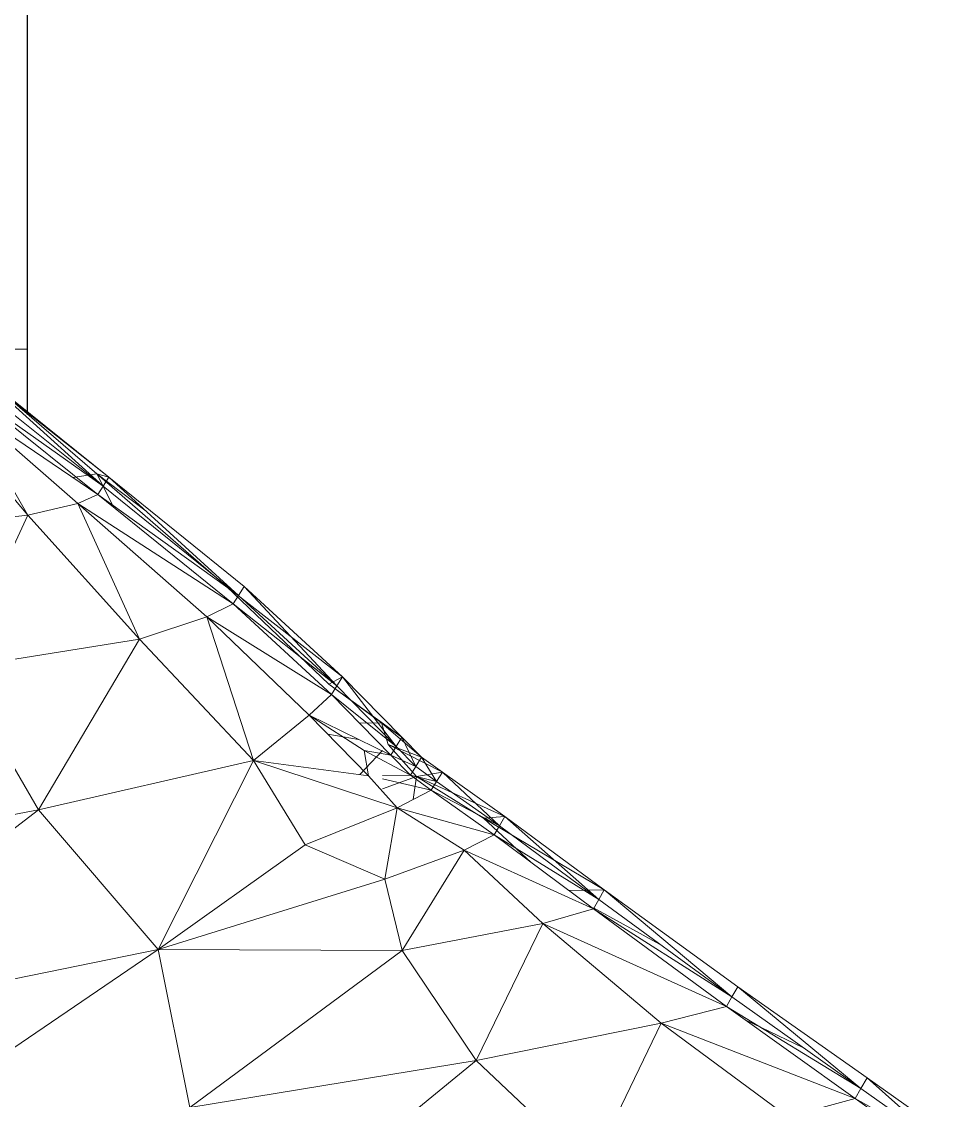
# Model space of a CAD drawing. Header units: millimetres. Extents: x -8591 to 7092, y -1621 to 14390.
# Drawn here: x -4763.1 to -4712.2, y 3075.2 to 3133.8 of the extents above; entities that cross this region are included whole.
import ezdxf

# ---------------------------------------------------------------- set-up
doc = ezdxf.new("R2010")
doc.units = ezdxf.units.MM
for name, color, linetype, lineweight in [('A-WALL-PATT', 111, 'Continuous', 25), ('G-IMPT', 8, 'Continuous', 9), ('I-FURN', 30, 'Continuous', 9), ('I-WALL', 2, 'Continuous', 9)]:
    doc.layers.add(name, color=color, linetype=linetype, lineweight=lineweight)

# ---------------------------------------------------------------- blocks, each defined once
blk = doc.blocks.new('Artificial banana plant 1500mm - Family 4__C1-728657-Begane grond')
at = {"layer": 'G-IMPT'}
for p, q in [((-345.568, 452.126), (-352.508, 457.713)), ((-345.568, 452.126), (-352.508, 457.713)), ((-346.208, 452.321), (-352.508, 457.713)), ((-346.208, 452.321), (-352.508, 457.713)), ((-345.568, 452.126), (-352.358, 457.504)), ((-345.568, 452.126), (-352.358, 457.504)), ((-345.868, 451.646), (-352.358, 457.504)), ((-345.868, 451.646), (-352.358, 457.504)), ((-352.908, 456.606), (-345.868, 451.646)), ((-352.908, 456.606), (-345.868, 451.646)), ((-352.908, 456.606), (-346.158, 451.198)), ((-352.908, 456.606), (-346.158, 451.198)), ((-352.638, 457.041), (-345.868, 451.646)), ((-345.868, 451.646), (-352.638, 457.041)), ((-346.158, 451.198), (-353.478, 456.14)), ((-346.158, 451.198), (-353.478, 456.14)), ((-353.478, 456.14), (-347.248, 450.701)), ((-353.478, 456.14), (-347.248, 450.701)), ((-353.478, 456.14), (-349.958, 450.075)), ((-353.478, 456.14), (-349.958, 450.075)), ((-354.658, 455.581), (-349.958, 450.075)), ((-354.658, 455.581), (-349.958, 450.075)), ((-346.208, 452.321), (-347.515, 452.114)), ((-346.208, 452.321), (-347.515, 452.114)), ((-343.535, 450.277), (-346.208, 452.321)), ((-343.535, 450.277), (-346.208, 452.321)), ((-345.568, 452.126), (-346.208, 452.321)), ((-345.568, 452.126), (-346.208, 452.321)), ((-339.158, 446.198), (-346.208, 452.321)), ((-339.158, 446.198), (-346.208, 452.321)), ((-346.208, 452.321), (-345.313, 450.514)), ((-346.208, 452.321), (-345.313, 450.514)), ((-345.568, 452.126), (-345.868, 451.646)), ((-345.568, 452.126), (-345.868, 451.646)), ((-338.198, 446.196), (-345.568, 452.126)), ((-338.198, 446.196), (-345.568, 452.126)), ((-338.508, 445.704), (-345.568, 452.126)), ((-338.508, 445.704), (-345.568, 452.126)), ((-345.868, 451.646), (-346.158, 451.198)), ((-345.868, 451.646), (-346.158, 451.198)), ((-345.868, 451.646), (-338.508, 445.704)), ((-338.508, 445.704), (-345.868, 451.646)), ((-347.248, 450.701), (-349.958, 450.075)), ((-347.248, 450.701), (-349.958, 450.075)), ((-346.158, 451.198), (-347.248, 450.701)), ((-346.158, 451.198), (-347.248, 450.701)), ((-338.808, 445.249), (-347.248, 450.701)), ((-338.808, 445.249), (-347.248, 450.701)), ((-347.248, 450.701), (-340.228, 444.545)), ((-347.248, 450.701), (-340.228, 444.545)), ((-347.248, 450.701), (-343.898, 443.34)), ((-347.248, 450.701), (-343.898, 443.34)), ((-346.158, 451.198), (-338.508, 445.704)), ((-346.158, 451.198), (-338.508, 445.704)), ((-346.158, 451.198), (-338.808, 445.249)), ((-346.158, 451.198), (-338.808, 445.249)), ((-349.958, 450.075), (-358.088, 449.154)), ((-349.958, 450.075), (-358.088, 449.154)), ((-349.958, 450.075), (-353.828, 441.728)), ((-349.958, 450.075), (-353.828, 441.728)), ((-349.958, 450.075), (-343.898, 443.34)), ((-349.958, 450.075), (-343.898, 443.34)), ((-332.858, 441.295), (-339.158, 446.198)), ((-332.858, 441.295), (-339.158, 446.198)), ((-333.598, 440.886), (-339.158, 446.198)), ((-333.598, 440.886), (-339.158, 446.198)), ((-338.198, 446.196), (-338.508, 445.704)), ((-338.198, 446.196), (-338.508, 445.704)), ((-332.858, 441.295), (-338.198, 446.196)), ((-332.858, 441.295), (-338.198, 446.196)), ((-333.168, 440.797), (-338.198, 446.196)), ((-333.168, 440.797), (-338.198, 446.196)), ((-338.508, 445.704), (-338.808, 445.249)), ((-338.508, 445.704), (-338.808, 445.249)), ((-338.508, 445.704), (-333.168, 440.797)), ((-333.168, 440.797), (-338.508, 445.704)), ((-338.808, 445.249), (-340.228, 444.545)), ((-338.808, 445.249), (-340.228, 444.545)), ((-338.808, 445.249), (-333.168, 440.797)), ((-338.808, 445.249), (-333.168, 440.797)), ((-338.808, 445.249), (-333.458, 440.334)), ((-338.808, 445.249), (-333.458, 440.334)), ((-340.228, 444.545), (-343.898, 443.34)), ((-340.228, 444.545), (-343.898, 443.34)), ((-333.458, 440.334), (-340.228, 444.545)), ((-333.458, 440.334), (-340.228, 444.545)), ((-340.228, 444.545), (-334.668, 439.205)), ((-340.228, 444.545), (-334.668, 439.205)), ((-340.228, 444.545), (-337.708, 436.748)), ((-340.228, 444.545), (-337.708, 436.748)), ((-343.898, 443.34), (-353.828, 441.728)), ((-343.898, 443.34), (-353.828, 441.728)), ((-343.898, 443.34), (-349.388, 434.054)), ((-343.898, 443.34), (-349.388, 434.054)), ((-343.898, 443.34), (-337.708, 436.748)), ((-343.898, 443.34), (-337.708, 436.748)), ((-353.828, 441.728), (-349.388, 434.054)), ((-353.828, 441.728), (-349.388, 434.054)), ((-332.858, 441.295), (-333.598, 440.886)), ((-332.858, 441.295), (-333.598, 440.886)), ((-329.638, 438.005), (-333.598, 440.886)), ((-329.638, 438.005), (-333.598, 440.886)), ((-330.738, 438.79), (-333.598, 440.886)), ((-330.738, 438.79), (-333.598, 440.886)), ((-333.168, 440.797), (-333.458, 440.334)), ((-333.168, 440.797), (-333.458, 440.334)), ((-332.858, 441.295), (-333.168, 440.797)), ((-332.858, 441.295), (-333.168, 440.797)), ((-333.168, 440.797), (-329.948, 437.501)), ((-329.948, 437.501), (-333.168, 440.797)), ((-329.638, 438.005), (-332.858, 441.295)), ((-329.638, 438.005), (-332.858, 441.295)), ((-329.948, 437.501), (-332.858, 441.295)), ((-329.948, 437.501), (-332.858, 441.295)), ((-333.458, 440.334), (-334.668, 439.205)), ((-333.458, 440.334), (-334.668, 439.205)), ((-333.458, 440.334), (-329.948, 437.501)), ((-333.458, 440.334), (-329.948, 437.501)), ((-333.458, 440.334), (-330.238, 437.032)), ((-333.458, 440.334), (-330.238, 437.032)), ((-334.668, 439.205), (-337.708, 436.748)), ((-334.668, 439.205), (-337.708, 436.748)), ((-330.238, 437.032), (-334.668, 439.205)), ((-330.238, 437.032), (-334.668, 439.205)), ((-334.668, 439.205), (-331.678, 437.282)), ((-334.668, 439.205), (-331.678, 437.282)), ((-334.668, 439.205), (-331.448, 435.91)), ((-334.668, 439.205), (-331.448, 435.91)), ((-330.738, 438.79), (-331.928, 438.765)), ((-330.738, 438.79), (-331.928, 438.765)), ((-328.568, 436.924), (-330.738, 438.79)), ((-328.568, 436.924), (-330.738, 438.79)), ((-329.638, 438.005), (-330.738, 438.79)), ((-329.638, 438.005), (-330.738, 438.79)), ((-330.388, 437.614), (-330.738, 438.79)), ((-330.388, 437.614), (-330.738, 438.79)), ((-331.986, 437.89), (-333.666, 438.18)), ((-331.986, 437.89), (-333.666, 438.18)), ((-329.638, 438.005), (-329.948, 437.501)), ((-329.638, 438.005), (-329.948, 437.501)), ((-328.568, 436.924), (-329.638, 438.005)), ((-328.568, 436.924), (-329.638, 438.005)), ((-328.878, 436.417), (-329.638, 438.005)), ((-328.878, 436.417), (-329.638, 438.005)), ((-330.692, 437.291), (-331.929, 435.975)), ((-330.692, 437.291), (-331.929, 435.975)), ((-330.238, 437.032), (-331.678, 437.282)), ((-330.238, 437.032), (-331.678, 437.282)), ((-329.168, 435.947), (-331.678, 437.282)), ((-329.168, 435.947), (-331.678, 437.282)), ((-331.678, 437.282), (-331.448, 435.91)), ((-331.678, 437.282), (-331.448, 435.91)), ((-327.438, 436.111), (-330.388, 437.614)), ((-327.438, 436.111), (-330.388, 437.614)), ((-328.568, 436.924), (-330.388, 437.614)), ((-328.568, 436.924), (-330.388, 437.614)), ((-328.838, 435.881), (-330.388, 437.614)), ((-328.838, 435.881), (-330.388, 437.614)), ((-329.948, 437.501), (-330.238, 437.032)), ((-329.948, 437.501), (-330.238, 437.032)), ((-329.948, 437.501), (-328.878, 436.417)), ((-328.878, 436.417), (-329.948, 437.501)), ((-337.708, 436.748), (-349.388, 434.054)), ((-337.708, 436.748), (-349.388, 434.054)), ((-337.708, 436.748), (-342.888, 426.482)), ((-337.708, 436.748), (-342.888, 426.482)), ((-331.448, 435.91), (-337.708, 436.748)), ((-331.448, 435.91), (-337.708, 436.748)), ((-329.888, 434.164), (-337.708, 436.748)), ((-329.888, 434.164), (-337.708, 436.748)), ((-337.708, 436.748), (-334.888, 432.165)), ((-337.708, 436.748), (-334.888, 432.165)), ((-330.238, 437.032), (-328.878, 436.417)), ((-330.238, 437.032), (-328.878, 436.417)), ((-330.238, 437.032), (-329.168, 435.947)), ((-330.238, 437.032), (-329.168, 435.947)), ((-328.568, 436.924), (-328.878, 436.417)), ((-328.568, 436.924), (-328.878, 436.417)), ((-327.438, 436.111), (-328.568, 436.924)), ((-327.438, 436.111), (-328.568, 436.924)), ((-327.748, 435.602), (-328.568, 436.924)), ((-327.748, 435.602), (-328.568, 436.924)), ((-328.878, 436.417), (-329.168, 435.947)), ((-328.878, 436.417), (-329.168, 435.947)), ((-328.878, 436.417), (-327.748, 435.602)), ((-327.748, 435.602), (-328.878, 436.417)), ((-327.438, 436.111), (-328.838, 435.881)), ((-327.438, 436.111), (-328.838, 435.881)), ((-327.438, 436.111), (-327.748, 435.602)), ((-327.438, 436.111), (-327.748, 435.602)), ((-324.038, 433.705), (-327.438, 436.111)), ((-324.038, 433.705), (-327.438, 436.111)), ((-324.338, 433.188), (-327.438, 436.111)), ((-324.338, 433.188), (-327.438, 436.111)), ((-331.448, 435.91), (-329.888, 434.164)), ((-331.448, 435.91), (-329.888, 434.164)), ((-329.168, 435.947), (-330.692, 435.922)), ((-329.168, 435.947), (-330.692, 435.922)), ((-328.838, 435.881), (-330.692, 435.207)), ((-328.838, 435.881), (-330.692, 435.207)), ((-328.038, 435.13), (-330.692, 435.737)), ((-328.038, 435.13), (-330.692, 435.737)), ((-329.168, 435.947), (-327.748, 435.602)), ((-329.168, 435.947), (-327.748, 435.602)), ((-329.168, 435.947), (-328.038, 435.13)), ((-329.168, 435.947), (-328.038, 435.13)), ((-328.838, 435.881), (-329.021, 434.617)), ((-328.838, 435.881), (-329.021, 434.617)), ((-324.038, 433.705), (-328.838, 435.881)), ((-324.038, 433.705), (-328.838, 435.881)), ((-325.208, 433.612), (-328.838, 435.881)), ((-325.208, 433.612), (-328.838, 435.881)), ((-327.748, 435.602), (-328.038, 435.13)), ((-327.748, 435.602), (-328.038, 435.13)), ((-327.748, 435.602), (-324.338, 433.188)), ((-324.338, 433.188), (-327.748, 435.602)), ((-328.038, 435.13), (-329.888, 434.164)), ((-328.038, 435.13), (-329.888, 434.164)), ((-328.038, 435.13), (-324.338, 433.188)), ((-328.038, 435.13), (-324.338, 433.188)), ((-328.038, 435.13), (-324.628, 432.708)), ((-328.038, 435.13), (-324.628, 432.708)), ((-349.388, 434.054), (-369.028, 430.334)), ((-349.388, 434.054), (-369.028, 430.334)), ((-349.388, 434.054), (-365.388, 421.894)), ((-349.388, 434.054), (-365.388, 421.894)), ((-349.388, 434.054), (-342.888, 426.482)), ((-349.388, 434.054), (-342.888, 426.482)), ((-329.888, 434.164), (-334.888, 432.165)), ((-329.888, 434.164), (-334.888, 432.165)), ((-329.888, 434.164), (-330.558, 430.289)), ((-329.888, 434.164), (-330.558, 430.289)), ((-324.628, 432.708), (-329.888, 434.164)), ((-324.628, 432.708), (-329.888, 434.164)), ((-329.888, 434.164), (-326.248, 431.87)), ((-329.888, 434.164), (-326.248, 431.87)), ((-324.038, 433.705), (-325.208, 433.612)), ((-324.038, 433.705), (-325.208, 433.612)), ((-324.038, 433.705), (-324.338, 433.188)), ((-324.038, 433.705), (-324.338, 433.188)), ((-318.638, 429.715), (-324.038, 433.705)), ((-318.638, 429.715), (-324.038, 433.705)), ((-318.938, 429.184), (-324.038, 433.705)), ((-318.938, 429.184), (-324.038, 433.705)), ((-318.638, 429.715), (-325.208, 433.612)), ((-318.638, 429.715), (-325.208, 433.612)), ((-322.604, 431.205), (-325.208, 433.612)), ((-322.604, 431.205), (-325.208, 433.612)), ((-324.338, 433.188), (-324.628, 432.708)), ((-324.338, 433.188), (-324.628, 432.708)), ((-324.338, 433.188), (-318.938, 429.184)), ((-318.938, 429.184), (-324.338, 433.188)), ((-324.628, 432.708), (-326.248, 431.87)), ((-324.628, 432.708), (-326.248, 431.87)), ((-324.628, 432.708), (-318.938, 429.184)), ((-324.628, 432.708), (-318.938, 429.184)), ((-324.628, 432.708), (-319.218, 428.691)), ((-324.628, 432.708), (-319.218, 428.691)), ((-334.888, 432.165), (-342.888, 426.482)), ((-334.888, 432.165), (-342.888, 426.482)), ((-334.888, 432.165), (-330.558, 430.289)), ((-334.888, 432.165), (-330.558, 430.289)), ((-326.248, 431.87), (-330.558, 430.289)), ((-326.248, 431.87), (-330.558, 430.289)), ((-326.248, 431.87), (-329.618, 426.429)), ((-326.248, 431.87), (-329.618, 426.429)), ((-319.218, 428.691), (-326.248, 431.87)), ((-319.218, 428.691), (-326.248, 431.87)), ((-326.248, 431.87), (-321.978, 427.891)), ((-326.248, 431.87), (-321.978, 427.891)), ((-330.558, 430.289), (-342.888, 426.482)), ((-330.558, 430.289), (-342.888, 426.482)), ((-330.558, 430.289), (-329.618, 426.429)), ((-330.558, 430.289), (-329.618, 426.429)), ((-318.638, 429.715), (-320.552, 429.681)), ((-318.638, 429.715), (-320.552, 429.681)), ((-318.638, 429.715), (-318.938, 429.184)), ((-318.638, 429.715), (-318.938, 429.184)), ((-311.388, 424.45), (-318.638, 429.715)), ((-311.388, 424.45), (-318.638, 429.715)), ((-311.698, 423.895), (-318.638, 429.715)), ((-311.698, 423.895), (-318.638, 429.715)), ((-318.938, 429.184), (-319.218, 428.691)), ((-318.938, 429.184), (-319.218, 428.691)), ((-318.938, 429.184), (-311.698, 423.895)), ((-311.698, 423.895), (-318.938, 429.184)), ((-319.218, 428.691), (-321.978, 427.891)), ((-319.218, 428.691), (-321.978, 427.891)), ((-315.638, 426.773), (-319.218, 428.729)), ((-315.638, 426.773), (-319.218, 428.729)), ((-319.218, 428.691), (-311.698, 423.895)), ((-319.218, 428.691), (-311.698, 423.895)), ((-319.218, 428.691), (-311.988, 423.378)), ((-319.218, 428.691), (-311.988, 423.378)), ((-321.978, 427.891), (-329.618, 426.429)), ((-321.978, 427.891), (-329.618, 426.429)), ((-321.978, 427.891), (-325.598, 420.443)), ((-321.978, 427.891), (-325.598, 420.443)), ((-311.988, 423.378), (-321.978, 427.891)), ((-311.988, 423.378), (-321.978, 427.891)), ((-321.978, 427.891), (-315.538, 422.467)), ((-321.978, 427.891), (-315.538, 422.467)), ((-342.888, 426.482), (-365.388, 421.894)), ((-342.888, 426.482), (-365.388, 421.894)), ((-342.888, 426.482), (-362.108, 413.36)), ((-342.888, 426.482), (-362.108, 413.36)), ((-329.618, 426.429), (-342.888, 426.482)), ((-329.618, 426.429), (-342.888, 426.482)), ((-342.888, 426.482), (-341.158, 417.9)), ((-342.888, 426.482), (-341.158, 417.9)), ((-329.618, 426.429), (-341.158, 417.9)), ((-329.618, 426.429), (-341.158, 417.9)), ((-329.618, 426.429), (-325.598, 420.443)), ((-329.618, 426.429), (-325.598, 420.443)), ((-311.388, 424.45), (-311.698, 423.895)), ((-311.388, 424.45), (-311.698, 423.895)), ((-304.358, 419.497), (-311.388, 424.45)), ((-304.358, 419.497), (-311.388, 424.45)), ((-304.688, 418.921), (-311.388, 424.45)), ((-304.688, 418.921), (-311.388, 424.45)), ((-311.698, 423.895), (-311.988, 423.378)), ((-311.698, 423.895), (-311.988, 423.378)), ((-311.698, 423.895), (-304.688, 418.921)), ((-304.688, 418.921), (-311.698, 423.895)), ((-311.988, 423.378), (-315.538, 422.467)), ((-311.988, 423.378), (-315.538, 422.467)), ((-311.988, 423.378), (-304.688, 418.921)), ((-311.988, 423.378), (-304.688, 418.921)), ((-311.988, 423.378), (-305.008, 418.386)), ((-311.988, 423.378), (-305.008, 418.386)), ((-307.841, 421.158), (-310.976, 422.654)), ((-307.841, 421.158), (-310.976, 422.654)), ((-315.538, 422.467), (-325.598, 420.443)), ((-315.538, 422.467), (-325.598, 420.443)), ((-315.538, 422.467), (-319.368, 414.583)), ((-315.538, 422.467), (-319.368, 414.583)), ((-305.008, 418.386), (-315.538, 422.467)), ((-305.008, 418.386), (-315.538, 422.467)), ((-315.538, 422.467), (-308.668, 417.385)), ((-315.538, 422.467), (-308.668, 417.385)), ((-325.598, 420.443), (-341.158, 417.9)), ((-325.598, 420.443), (-341.158, 417.9)), ((-325.598, 420.443), (-338.278, 410.076)), ((-325.598, 420.443), (-338.278, 410.076)), ((-325.598, 420.443), (-319.368, 414.583)), ((-325.598, 420.443), (-319.368, 414.583)), ((-304.358, 419.497), (-304.688, 418.921)), ((-304.358, 419.497), (-304.688, 418.921)), ((-299.448, 416.044), (-304.358, 419.497)), ((-299.448, 416.044), (-304.358, 419.497)), ((-299.788, 415.459), (-304.358, 419.497)), ((-299.788, 415.459), (-304.358, 419.497)), ((-304.688, 418.921), (-305.008, 418.386)), ((-304.688, 418.921), (-305.008, 418.386)), ((-304.688, 418.921), (-299.788, 415.459)), ((-299.788, 415.459), (-304.688, 418.921)), ((-305.008, 418.386), (-308.668, 417.385)), ((-305.008, 418.386), (-308.668, 417.385)), ((-305.008, 418.386), (-299.788, 415.459)), ((-305.008, 418.386), (-299.788, 415.459)), ((-305.008, 418.386), (-300.118, 414.918)), ((-305.008, 418.386), (-300.118, 414.918))]:
    blk.add_line(p, q, dxfattribs=at)
blk = doc.blocks.new('Artificial banana plant 1500mm - Family 4__C2-728658-Begane grond')
blk.add_blockref('Artificial banana plant 1500mm - Family 4__C1-728657-Begane grond', (0, 0))
blk = doc.blocks.new('Artificial banana plant 1500mm - Family 4-728656-Begane grond')
blk.add_blockref('Artificial banana plant 1500mm - Family 4__C2-728658-Begane grond', (0, 0))
blk = doc.blocks.new('Artificial banana plant 1500mm - Ny märkning-728662-Begane grond')
blk.add_blockref('Artificial banana plant 1500mm - Family 4-728656-Begane grond', (0, 0))

msp = doc.modelspace()

# ---------------------------------------------------------------- hatches: boundary and pattern name
at = {"layer": 'A-WALL-PATT', "lineweight": 9}
h = msp.add_hatch(dxfattribs=at)
h.set_pattern_fill('FP_8', color=256, angle=90, style=0, pattern_type=2)
h.set_pattern_definition([(180, (-4762.73, 6467.83), (-4e-13, -200), []), (180, (-4762.73, 6483.83), (-4e-13, -200), []), (180, (-4762.73, 6499.83), (-4e-13, -200), []), (180, (-4762.73, 6515.83), (-4e-13, -200), [])])
h.paths.add_polyline_path([(-4762.733, 2116.875), (-4763.695, 2575.372), (-4775.233, 2581.413), (-4775.233, 2116.875)])
h.paths.add_polyline_path([(-4762.733, 2612.555), (-4762.859, 2918.675), (-4775.233, 2915.27), (-4774.229, 2627.427), (-4763.485, 2613.794), (-4762.935, 2612.887)])
h.paths.add_polyline_path([(-4762.733, 3112.42), (-4762.733, 3301.875), (-4775.233, 3301.875), (-4775.233, 3120.56), (-4771.576, 3119.173), (-4770.646, 3117.349), (-4767.562, 3115.72), (-4764.869, 3114.247), (-4762.775, 3112.455)])
h.paths.add_polyline_path([(-4762.733, 4201.875), (-4762.733, 5902.095), (-4775.233, 5902.095), (-4775.233, 4201.875)])
h.paths.add_polyline_path([(-4762.733, 5991.095), (-4762.733, 6368.375), (-4775.233, 6368.375), (-4775.233, 5991.095)])
h.paths.add_polyline_path([(-4775.233, 6457.375), (-4762.733, 6457.375), (-4762.733, 8733.775), (-4775.233, 8733.775), (-4775.233, 6789.159)])
h.paths.add_polyline_path([(-4775.233, 9633.775), (-4762.733, 9633.775), (-4762.733, 10818.775), (-4775.233, 10818.775), (-4775.233, 9707.079)])

# ---------------------------------------------------------------- linework, layer by layer
at = {"layer": 'I-WALL', "lineweight": 25}
msp.add_line((-4762.733, 3112.42), (-4762.733, 3301.875), dxfattribs=at)

# ---------------------------------------------------------------- block references
at = {"layer": 'I-FURN'}
msp.add_blockref('Artificial banana plant 1500mm - Ny märkning-728662-Begane grond', (-4412.758, 2656.875), dxfattribs=at)

doc.saveas('drawing.dxf')
